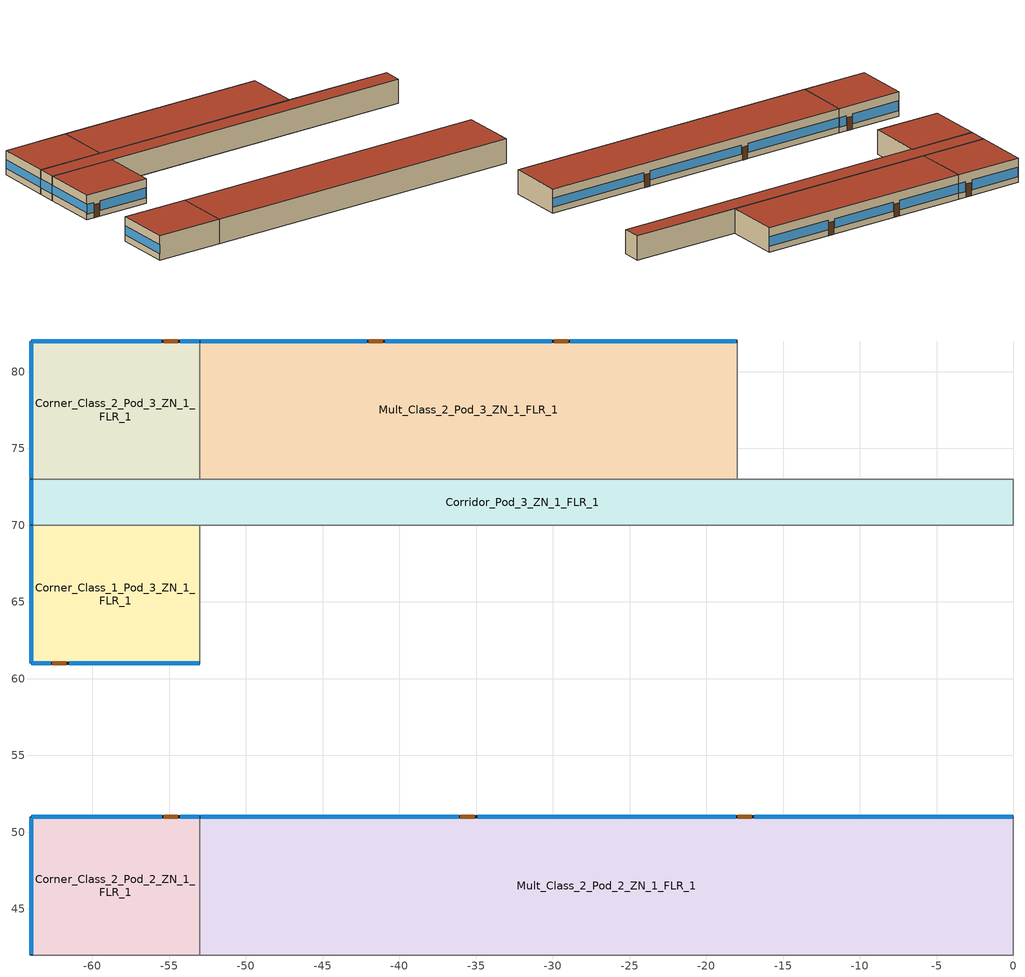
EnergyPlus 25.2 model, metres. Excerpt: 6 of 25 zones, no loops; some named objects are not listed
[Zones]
Corner_Class_2_Pod_2_ZN_1_FLR_1
 floor ground (Corner_Class_2_Pod_2_ZN_1_FLR_1_Floor_Ffactor): -64,51 -53,51 -53,42 -64,42 z0
 wall outside (nonres_ext_wall_grd): -53,51 -64,51 -64,42 z0:4
 wall to Corridor_Pod_2_ZN_1_FLR_1 (int_wall): -64,42 -53,42 z0:4
 wall to Mult_Class_2_Pod_2_ZN_1_FLR_1 (int_wall): -53,42 -53,51 z0:4
 window (NonresWindow_U_0.369_SHGC_0.357): -64,50.95 -64,42.05 z1.1:2.52; -53.05,51 -54.27,51 / -55.49,51 -63.95,51 z0.92:2.51
 door (Swinging Door_con): -54.45,51 -55.36,51 z0:2.13
 roof outside (nonres_roof): -64,42 -53,42 -53,51 -64,51 z4
Mult_Class_2_Pod_2_ZN_1_FLR_1
 floor ground (Mult_Class_2_Pod_2_ZN_1_FLR_1_Floor_Ffactor): -53,51 0,51 0,42 -53,42 z0
 wall outside (nonres_ext_wall_grd): 0,51 -53,51 z0:4
 wall to Corridor_Pod_2_ZN_1_FLR_1 (int_wall): -53,42 0,42 z0:4
 wall to Main_Corridor_ZN_1_FLR_1 (int_wall): 0,42 0,51 z0:4
 window (NonresWindow_U_0.369_SHGC_0.357): -0.05,51 -16.87,51 / -18.09,51 -34.91,51 / -36.13,51 -52.95,51 z1.03:2.5
 door (Swinging Door_con): -17.05,51 -17.96,51 / -35.11,51 -36.02,51 z0:2.13
 roof outside (nonres_roof): -53,42 0,42 0,51 -53,51 z4
Corner_Class_1_Pod_3_ZN_1_FLR_1
 floor ground (Corner_Class_1_Pod_3_ZN_1_FLR_1_Floor_Ffactor): -64,70 -53,70 -53,61 -64,61 z0
 wall outside (nonres_ext_wall_grd): -64,70 -64,61 -53,61 z0:4
 wall to Mult_Class_1_Pod_3_ZN_1_FLR_1 (int_wall): -53,61 -53,70 z0:4
 wall to Corridor_Pod_3_ZN_1_FLR_1 (int_wall): -53,70 -64,70 z0:4
 window (NonresWindow_U_0.369_SHGC_0.357): -64,69.95 -64,61.05 z1.1:2.52; -63.95,61 -62.73,61 / -61.51,61 -53.05,61 z0.92:2.51
 door (Swinging Door_con): -62.62,61 -61.7,61 z0:2.13
 roof outside (nonres_roof): -64,61 -53,61 -53,70 -64,70 z4
Corridor_Pod_3_ZN_1_FLR_1
 floor ground (Corridor_Pod_3_ZN_1_FLR_1_Floor_Ffactor): -64,73 0,73 0,70 -64,70 z0
 wall outside (nonres_ext_wall_grd): -64,73 -64,70 z0:4
 wall to Mult_Class_1_Pod_3_ZN_1_FLR_1 (int_wall): -53,70 0,70 z0:4
 wall to Library_Media_Center_ZN_1_FLR_1 (int_wall): 0,70 0,73 z0:4
 wall to Computer_Class_ZN_1_FLR_1 (int_wall): 0,73 -18,73 z0:4
 wall to Mult_Class_2_Pod_3_ZN_1_FLR_1 (int_wall): -18,73 -53,73 z0:4
 wall to Corner_Class_2_Pod_3_ZN_1_FLR_1 (int_wall): -53,73 -64,73 z0:4
 window (NonresWindow_U_0.369_SHGC_0.357): -64,72.95 -64,70.05 z1.1:2.55
 roof outside (nonres_roof): -64,70 0,70 0,73 -64,73 z4
Corner_Class_2_Pod_3_ZN_1_FLR_1
 floor ground (Corner_Class_2_Pod_3_ZN_1_FLR_1_Floor_Ffactor): -64,82 -53,82 -53,73 -64,73 z0
 wall outside (nonres_ext_wall_grd): -53,82 -64,82 -64,73 z0:4
 wall to Mult_Class_2_Pod_3_ZN_1_FLR_1 (int_wall): -53,73 -53,82 z0:4
 window (NonresWindow_U_0.369_SHGC_0.357): -53.05,82 -54.27,82 / -55.52,82 -63.95,82 z0.92:2.51; -64,81.95 -64,73.05 z1.1:2.52
 door (Swinging Door_con): -54.44,82 -55.36,82 z0:2.13
 roof outside (nonres_roof): -64,73 -53,73 -53,82 -64,82 z4
Mult_Class_2_Pod_3_ZN_1_FLR_1
 floor ground (Mult_Class_2_Pod_3_ZN_1_FLR_1_Floor_Ffactor): -53,82 -18,82 -18,73 -53,73 z0
 wall outside (nonres_ext_wall_grd): -18,82 -53,82 z0:4
 wall to Computer_Class_ZN_1_FLR_1 (int_wall): -18,73 -18,82 z0:4
 window (NonresWindow_U_0.369_SHGC_0.357): -18.05,82 -28.87,82 / -30.09,82 -40.91,82 / -42.13,82 -52.95,82 z0.99:2.5
 door (Swinging Door_con): -29,82 -29.92,82 / -41.09,82 -42.01,82 z0:2.13
 roof outside (nonres_roof): -53,73 -18,73 -18,82 -53,82 z4
[Building]
SchoolPrimary: North Axis {deg}=0; Terrain=City; Loads Convergence Tolerance Value {W}=0.04; Temperature Convergence Tolerance Value {deltaC}=0.2; Solar Distribution=FullInteriorAndExterior; Maximum Number of Warmup Days=50; Minimum Number of Warmup Days=6
[Site:Location]
Site:Location=Albuquerque.Intl.Sunport_NM_USA WMO=723650; Latitude {N+ S-}=35.04; Longitude {W- E+}=-106.62; Time Zone Relative to GMT {GMT+/-}=-7; Elevation {m}=1620
[SizingPeriod:DesignDay] Day of Month=21; Dry-Bulb Temperature Range Modifier Type=DefaultMultipliers; Humidity Condition Type=Wetbulb; Barometric Pressure {Pa}=83318; Rain {Yes/No}=No; Snow on ground {Yes/No}=No; Daylight Savings Time Indicator=No
Name | Month | Day Type | Maximum Dry-Bulb Temperature {C} | Daily Dry-Bulb Temperature Range {C} | Wetbulb at Maximum Dry-Bulb {C} | Wind Speed {m/s} design conditions vs. traditional 6.71 m/s (15 mph) | Wind Direction {Degrees; N=0, S=180} | Solar Model Indicator | Clearness {0.0 to 1.1} | Wind Speed {m/s} design conditions vs. traditional 3.35 m/s (7mph) | ASHRAE Clear Sky Optical Depth for Beam Irradiance (taub) | ASHRAE Clear Sky Optical Depth for Diffuse Irradiance (taud)
Albuquerque.Intl.Sunport_NM_USA Ann Htg 99.6% Condns DB | 12 | WinterDesignDay | -7.9 | 0 | -7.9 | 3.2 | 0 | ASHRAEClearSky | 0
Albuquerque.Intl.Sunport_NM_USA Ann Clg .4% Condns DB=>MWB | 7 | SummerDesignDay | 35.1 | 13.5 | 15.7 |  | 220 | ASHRAETau |  | 4.4 | 0.463 | 1.887
[Site:WaterMainsTemperature]
Calculation Method=Correlation; Annual average outdoor air temperature {C}=13.6333; Maximum difference in monthly average outdoor air temperatures {C}=23.5
[Site:GroundTemperature:FCfactorMethod]
January Ground Temperature {C}=13.7; February Ground Temperature {C}=7; March Ground Temperature {C}=2.1; April Ground Temperature {C}=2.6; May Ground Temperature {C}=4.3; June Ground Temperature {C}=8.8; July Ground Temperature {C}=13.9; August Ground Temperature {C}=17.8; September Ground Temperature {C}=23.2; October Ground Temperature {C}=25.6; November Ground Temperature {C}=24.1; December Ground Temperature {C}=20.5
[Material:NoMass]
Opaque Door panel_con: MediumRough, 0.475973, 0.9, 0.7, 0.7
Nonres_Roof_Insulation: MediumSmooth, 5.30668, 0.9, 0.7, 0.7
Nonres_Exterior_Wall_Insulation_grd: MediumSmooth, 1.20316, 0.9, 0.7, 0.7
[Construction]
Swinging Door_con: Opaque Door panel_con
InteriorFurnishings: Std Wood 6inch
int_wall: G01 13mm gypsum board, G01 13mm gypsum board
nonres_roof: F13 Built-up roofing, Nonres_Roof_Insulation, F08 Metal surface
nonres_ext_wall_grd: F07 25mm stucco, G01 16mm gypsum board, Nonres_Exterior_Wall_Insulation_grd, G01 16mm gypsum board
NonresWindow_U_0.369_SHGC_0.357: Nonres Window Glazing Layer
[Material]
Name | Roughness | Thickness {m} | Conductivity {W/m-K} | Density {kg/m3} | Specific Heat {J/kg-K} | Thermal Absorptance | Solar Absorptance | Visible Absorptance | Absorptance:Thermal | Absorptance:Solar | Absorptance:Visible
Std Wood 6inch | MediumSmooth | 0.15 | 0.12 | 540 | 1210 | 0.9 | 0.7 | 0.7
F07 25mm stucco | Smooth | 0.0254 | 0.72 | 1856 | 840 | 0.9 | 0.7 | 0.7
F08 Metal surface | Smooth | 0.0008 | 45.28 | 7824 | 500
F13 Built-up roofing | Rough | 0.0095 | 0.16 | 1120 | 1460 |  |  |  | 0.9 | 0.77
G01 13mm gypsum board | Smooth | 0.0127 | 0.16 | 800 | 1090 |  |  |  | 0.9 | 0.7 | 0.5
G01 16mm gypsum board | MediumSmooth | 0.0159 | 0.16 | 800 | 1090
[WindowMaterial:SimpleGlazingSystem]
Nonres Window Glazing Layer: U-Factor {W/m2-K}=2.09528; Solar Heat Gain Coefficient=0.357; Visible Transmittance=0.3927
[Construction:FfactorGroundFloor] F-Factor {W/m-K}=0.90012
Name | Area {m2} | PerimeterExposed {m}
Corner_Class_2_Pod_2_ZN_1_FLR_1_Floor_Ffactor; Corner_Class_1_Pod_3_ZN_1_FLR_1_Floor_Ffactor; Corner_Class_2_Pod_3_ZN_1_FLR_1_Floor_Ffactor | 99 | 20
Mult_Class_2_Pod_2_ZN_1_FLR_1_Floor_Ffactor | 477 | 53
Corridor_Pod_3_ZN_1_FLR_1_Floor_Ffactor | 192 | 3
Mult_Class_2_Pod_3_ZN_1_FLR_1_Floor_Ffactor | 315 | 35
[Zone] Type=1; Multiplier=1; Ceiling Height {m}=4; Floor Area {m2}=autocalculate; Part of Total Floor Area=Yes
Name | Volume {m3}
Corner_Class_2_Pod_2_ZN_1_FLR_1; Corner_Class_1_Pod_3_ZN_1_FLR_1; Corner_Class_2_Pod_3_ZN_1_FLR_1 | 396
Mult_Class_2_Pod_2_ZN_1_FLR_1 | 1908
Corridor_Pod_3_ZN_1_FLR_1 | 768
Mult_Class_2_Pod_3_ZN_1_FLR_1 | 1260
[InternalMass] Construction=InteriorFurnishings
Name | Zone or ZoneList | Surface Area {m2}
Corner_Class_2_Pod_2_ZN_1_FLR_1_InternalMass_1 | Corner_Class_2_Pod_2_ZN_1_FLR_1 | 198
Mult_Class_2_Pod_2_ZN_1_FLR_1_InternalMass_1 | Mult_Class_2_Pod_2_ZN_1_FLR_1 | 954
Corner_Class_1_Pod_3_ZN_1_FLR_1_InternalMass_1 | Corner_Class_1_Pod_3_ZN_1_FLR_1 | 198
Corridor_Pod_3_ZN_1_FLR_1_InternalMass_1 | Corridor_Pod_3_ZN_1_FLR_1 | 384
Corner_Class_2_Pod_3_ZN_1_FLR_1_InternalMass_1 | Corner_Class_2_Pod_3_ZN_1_FLR_1 | 198
Mult_Class_2_Pod_3_ZN_1_FLR_1_InternalMass_1 | Mult_Class_2_Pod_3_ZN_1_FLR_1 | 630
[People] Number of People Schedule=BLDG_OCC_SCH; Fraction Radiant=0.3; Sensible Heat Fraction=AUTOCALCULATE; Activity Level Schedule=ACTIVITY_SCH; Enable ASHRAE 55 Comfort Warnings=No; Mean Radiant Temperature Calculation Type=EnclosureAveraged; Work Efficiency Schedule=WORK_EFF_SCH; Clothing Insulation Calculation Method=ClothingInsulationSchedule; Clothing Insulation Schedule=CLOTHING_SCH; Air Velocity Schedule=AIR_VELO_SCH; Thermal Comfort Model 1 Type=FANGER
Name | Zone or ZoneList or Space or SpaceList | Number of People Calculation Method | Floor Area per Person {m2/person} | Number of People
Corner_Class_2_Pod_2_ZN_1_FLR_1 | Corner_Class_2_Pod_2_ZN_1_FLR_1 | Area/Person | 3.716
Mult_Class_2_Pod_2_ZN_1_FLR_1 | Mult_Class_2_Pod_2_ZN_1_FLR_1 | Area/Person | 3.716
Corner_Class_1_Pod_3_ZN_1_FLR_1 | Corner_Class_1_Pod_3_ZN_1_FLR_1 | Area/Person | 3.716
Corridor_Pod_3_ZN_1_FLR_1 | Corridor_Pod_3_ZN_1_FLR_1 | People |  | 10.334
Corner_Class_2_Pod_3_ZN_1_FLR_1 | Corner_Class_2_Pod_3_ZN_1_FLR_1 | Area/Person | 3.716
Mult_Class_2_Pod_3_ZN_1_FLR_1 | Mult_Class_2_Pod_3_ZN_1_FLR_1 | Area/Person | 3.716
[Lights] Design Level Calculation Method=Watts/Area; Return Air Fraction=0; Fraction Radiant=0.37; Fraction Visible=0.2; Fraction Replaceable=1; Return Air Fraction Calculated from Plenum Temperature=No
Name | Zone or ZoneList or Space or SpaceList | Schedule | Watts per Zone Floor Area {W/m2}
Corner_Class_2_Pod_2_ZN_1_FLR_1_Lights | Corner_Class_2_Pod_2_ZN_1_FLR_1 | ltg_sch_classroom | 7.42257
Mult_Class_2_Pod_2_ZN_1_FLR_1_Lights | Mult_Class_2_Pod_2_ZN_1_FLR_1 | ltg_sch_classroom | 7.42257
Corner_Class_1_Pod_3_ZN_1_FLR_1_Lights | Corner_Class_1_Pod_3_ZN_1_FLR_1 | ltg_sch_classroom | 7.42257
Corridor_Pod_3_ZN_1_FLR_1_Lights | Corridor_Pod_3_ZN_1_FLR_1 | ltg_sch_corridor | 4.289247
Corner_Class_2_Pod_3_ZN_1_FLR_1_Lights | Corner_Class_2_Pod_3_ZN_1_FLR_1 | ltg_sch_classroom | 7.42257
Mult_Class_2_Pod_3_ZN_1_FLR_1_Lights | Mult_Class_2_Pod_3_ZN_1_FLR_1 | ltg_sch_classroom | 7.42257
[ElectricEquipment] Schedule=BLDG_EQUIP_SCH; Design Level Calculation Method=EquipmentLevel; Fraction Latent=0; Fraction Radiant=0.5; Fraction Lost=0
Name | Zone or ZoneList or Space or SpaceList | Design Level {W}
Corner_Class_2_Pod_2_ZN_1_FLR_1_PlugMisc_Equip | Corner_Class_2_Pod_2_ZN_1_FLR_1 | 1485
Mult_Class_2_Pod_2_ZN_1_FLR_1_PlugMisc_Equip | Mult_Class_2_Pod_2_ZN_1_FLR_1 | 7155
Corner_Class_1_Pod_3_ZN_1_FLR_1_PlugMisc_Equip | Corner_Class_1_Pod_3_ZN_1_FLR_1 | 1485
Corridor_Pod_3_ZN_1_FLR_1_PlugMisc_Equip | Corridor_Pod_3_ZN_1_FLR_1 | 768
Corner_Class_2_Pod_3_ZN_1_FLR_1_PlugMisc_Equip | Corner_Class_2_Pod_3_ZN_1_FLR_1 | 1485
Mult_Class_2_Pod_3_ZN_1_FLR_1_PlugMisc_Equip | Mult_Class_2_Pod_3_ZN_1_FLR_1 | 4725
[ZoneInfiltration:DesignFlowRate] Schedule=INFIL_SCH_PNNL; Design Flow Rate Calculation Method=Flow/ExteriorWallArea; Flow per Exterior Surface Area {m3/s-m2}=0.000569572; Constant Term Coefficient=0; Temperature Term Coefficient=0; Velocity Term Coefficient=0.224; Velocity Squared Term Coefficient=0
Name | Zone or ZoneList
Corner_Class_2_Pod_2_ZN_1_FLR_1_Infiltration | Corner_Class_2_Pod_2_ZN_1_FLR_1
Mult_Class_2_Pod_2_ZN_1_FLR_1_Infiltration | Mult_Class_2_Pod_2_ZN_1_FLR_1
Corner_Class_1_Pod_3_ZN_1_FLR_1_Infiltration | Corner_Class_1_Pod_3_ZN_1_FLR_1
Corridor_Pod_3_ZN_1_FLR_1_Infiltration | Corridor_Pod_3_ZN_1_FLR_1
Corner_Class_2_Pod_3_ZN_1_FLR_1_Infiltration | Corner_Class_2_Pod_3_ZN_1_FLR_1
Mult_Class_2_Pod_3_ZN_1_FLR_1_Infiltration | Mult_Class_2_Pod_3_ZN_1_FLR_1
[Exterior:Lights] Control Option=AstronomicalClock
Name | Schedule | Design Level {W}
Exterior_Lights_a | Exterior_lighting_schedule_a | 172.03
Exterior_Lights_b | Exterior_lighting_schedule_b_2016 | 1343.6
Exterior_Lights_c | Exterior_lighting_schedule_c_2016 | 445.39
[HVACTemplate:Zone:VRF] Template VRF System Name (A2)=VRF_System_1; Rated Total Heating Capacity Sizing Ratio (N3)=1; Cooling Supply Air Flow Rate (N4)=Autosize; No Cooling Supply Air Flow Rate (N5)=Autosize; Heating Supply Air Flow Rate (N6)=Autosize; No Heating Supply Air Flow Rate (N7)=Autosize; Cooling Outdoor Air Flow Rate (N8)=Autosize; Heating Outdoor Air Flow Rate (N9)=Autosize; No Load Outdoor Air Flow Rate (N10)=Autosize; Supply Air Fan Placement (A9)=DrawThrough; Supply Fan Total Efficiency (N14)=0.7; Supply Fan Delta Pressure (N15)=300; Supply Fan Motor Efficiency (N16)=0.9; Cooling Coil Type (A10)=VariableRefrigerantFlowDX; Cooling Coil Gross Rated Total Capacity (N17)=Autosize; Cooling Coil Gross Rated Sensible Heat Ratio (N18)=Autosize; Heat Pump Heating Coil Type (A12)=VariableRefrigerantFlowDX; Heat Pump Heating Coil Gross Rated Capacity (N19)=Autosize; Zone Terminal Unit On Parasitic Electric Energy Use (N20)=30; Zone Terminal Unit Off Parasitic Electric Energy Use (N21)=20; Zone Cooling Design Supply Air Temperature Input Method (A15)=SupplyAirTemperature; Zone Cooling Design Supply Air Temperature (N22)=12.8; Zone Heating Design Supply Air Temperature Input Method (A16)=SupplyAirTemperature; Zone Heating Design Supply Air Temperature (N24)=50
Name | Template Thermostat Name (A3)
Corner_Class_2_Pod_2_ZN_1_FLR_1 | Thermostat_Corner_Class_2_Pod_2_ZN_1_FLR_1
Mult_Class_2_Pod_2_ZN_1_FLR_1 | Thermostat_Mult_Class_2_Pod_2_ZN_1_FLR_1
Corner_Class_1_Pod_3_ZN_1_FLR_1 | Thermostat_Corner_Class_1_Pod_3_ZN_1_FLR_1
Corridor_Pod_3_ZN_1_FLR_1 | Thermostat_Corridor_Pod_3_ZN_1_FLR_1
Corner_Class_2_Pod_3_ZN_1_FLR_1 | Thermostat_Corner_Class_2_Pod_3_ZN_1_FLR_1
Mult_Class_2_Pod_3_ZN_1_FLR_1 | Thermostat_Mult_Class_2_Pod_3_ZN_1_FLR_1
[SCHEDULE:COMPACT]
ltg_sch_classroom: Through: 6/30, For: SummerDesignDay, Until: 24:00, 1, For: WinterDesignDay, Until: 24:00, 0, For: Weekdays, Until: 7:00, 0.12012, Until: 21:00, 0.60975, Until: 24:00, 0.12012, For: Saturday, Until: 24:00, 0.12012, For: AllOtherDays, Until: 24:00, 0.12012, Through: 9/1, For: SummerDesignDay, Until: 24:00, 1, For: WinterDesignDay, Until: 24:00, 0, For: Weekdays, Until: 8:00, 0.12012, Until: 20:00, 0.33875, Until: 24:00, 0.12012, For: Saturday, Until: 24:00, 0.12012, For: AllOtherDays, Until: 24:00, 0.12012, Through: 12/31, For: SummerDesignDay, Until: 24:00, 1, For: WinterDesignDay, Until: 24:00, 0, For: Weekdays, Until: 7:00, 0.12012, Until: 21:00, 0.60975, Until: 24:00, 0.12012, For: Saturday, Until: 24:00, 0.12012, For: AllOtherDays, Until: 24:00, 0.12012
ltg_sch_corridor: Through: 6/30, For: SummerDesignDay, Until: 24:00, 1, For: WinterDesignDay, Until: 24:00, 0, For: Weekdays, Until: 7:00, 0.12482, Until: 21:00, 0.63359, Until: 24:00, 0.12482, For: Saturday, Until: 24:00, 0.12482, For: AllOtherDays, Until: 24:00, 0.12482, Through: 9/1, For: SummerDesignDay, Until: 24:00, 1, For: WinterDesignDay, Until: 24:00, 0, For: Weekdays, Until: 8:00, 0.12482, Until: 20:00, 0.35199, Until: 24:00, 0.12482, For: Saturday, Until: 24:00, 0.12482, For: AllOtherDays, Until: 24:00, 0.12482, Through: 12/31, For: SummerDesignDay, Until: 24:00, 1, For: WinterDesignDay, Until: 24:00, 0, For: Weekdays, Until: 7:00, 0.12482, Until: 21:00, 0.63359, Until: 24:00, 0.12482, For: Saturday, Until: 24:00, 0.12482, For: AllOtherDays, Until: 24:00, 0.12482
[Schedule:Compact]
BLDG_EQUIP_SCH: Through: 6/30, For: SummerDesignDay, Until: 08:00, 0.35, Until: 17:00, 0.95, Until: 24:00, 0.35, For: WinterDesignDay, Until: 24:00, 0.35, For: Weekdays, Until: 08:00, 0.27289, Until: 17:00, 0.884088, Until: 21:00, 0.325717, Until: 24:00, 0.27289, For: WeekEnds Holidays AllOtherDays, Until: 24:00, 0.27289, Through: 9/1, For: SummerDesignDay, Until: 24:00, 0.884088, For: WinterDesignDay, Until: 24:00, 0.25, For: Weekdays, Until: 08:00, 0.194921, Until: 17:00, 0.465309, Until: 21:00, 0.232655, Until: 24:00, 0.194921, For: WeekEnds Holidays AllOtherDays, Until: 24:00, 0.194921, Through: 12/31, For: SummerDesignDay, Until: 08:00, 0.35, Until: 17:00, 0.95, Until: 24:00, 0.35, For: WinterDesignDay, Until: 24:00, 0.35, For: Weekdays, Until: 08:00, 0.27289, Until: 17:00, 0.884088, Until: 21:00, 0.325717, Until: 24:00, 0.27289, For: WeekEnds Holidays AllOtherDays, Until: 24:00, 0.27289
BLDG_OCC_SCH: Through: 6/15, For: Weekdays, Until: 08:00, 0, Until: 16:00, 0.95, Until: 21:00, 0.15, Until: 24:00, 0, For: SummerDesignDay, Until: 08:00, 1e-09, Until: 16:00, 0.95, Until: 21:00, 0.15, Until: 24:00, 1e-09, For: WeekEnds WinterDesignDay Holidays AllOtherDays, Until: 24:00, 0, Through: 9/15, For: Weekdays, Until: 08:00, 0, Until: 16:00, 0.15, Until: 21:00, 0.15, Until: 24:00, 0, For: SummerDesignDay, Until: 24:00, 0.95, For: WeekEnds WinterDesignDay Holidays AllOtherDays, Until: 24:00, 0, Through: 12/31, For: Weekdays, Until: 08:00, 0, Until: 16:00, 0.95, Until: 21:00, 0.15, Until: 24:00, 0, For: SummerDesignDay, Until: 08:00, 1e-09, Until: 16:00, 0.95, Until: 21:00, 0.15, Until: 24:00, 1e-09, For: WeekEnds WinterDesignDay Holidays AllOtherDays, Until: 24:00, 0
INFIL_SCH_PNNL: Through: 12/31, For: Weekdays, Until: 07:00, 1, Until: 21:00, 0.25, Until: 24:00, 1, For: WeekEnds Holidays SummerDesignDay WinterDesignDay AllOtherDays, Until: 24:00, 1
WORK_EFF_SCH: Through: 12/31, For: AllDays, Until: 24:00, 0
AIR_VELO_SCH: Through: 12/31, For: AllDays, Until: 24:00, 0.2
CLOTHING_SCH: Through: 04/30, For: AllDays, Until: 24:00, 1.1, Through: 09/30, For: AllDays, Until: 24:00, 0.6, Through: 12/31, For: AllDays, Until: 24:00, 1.1
ACTIVITY_SCH: Through: 12/31, For: AllDays, Until: 24:00, 120
Exterior_lighting_schedule_a: Through:12/31, For:AllDays, Until: 06:00, 0, Until: 24:00, 1
Exterior_lighting_schedule_b_2016: Through:12/31, For:AllDays, Until: 06:00, 0.5, Until: 24:00, 1
Exterior_lighting_schedule_c_2016: Through:12/31, For:AllDays, Until: 06:00, 0.5, Until: 18:00, 1, Until: 24:00, 0.5
